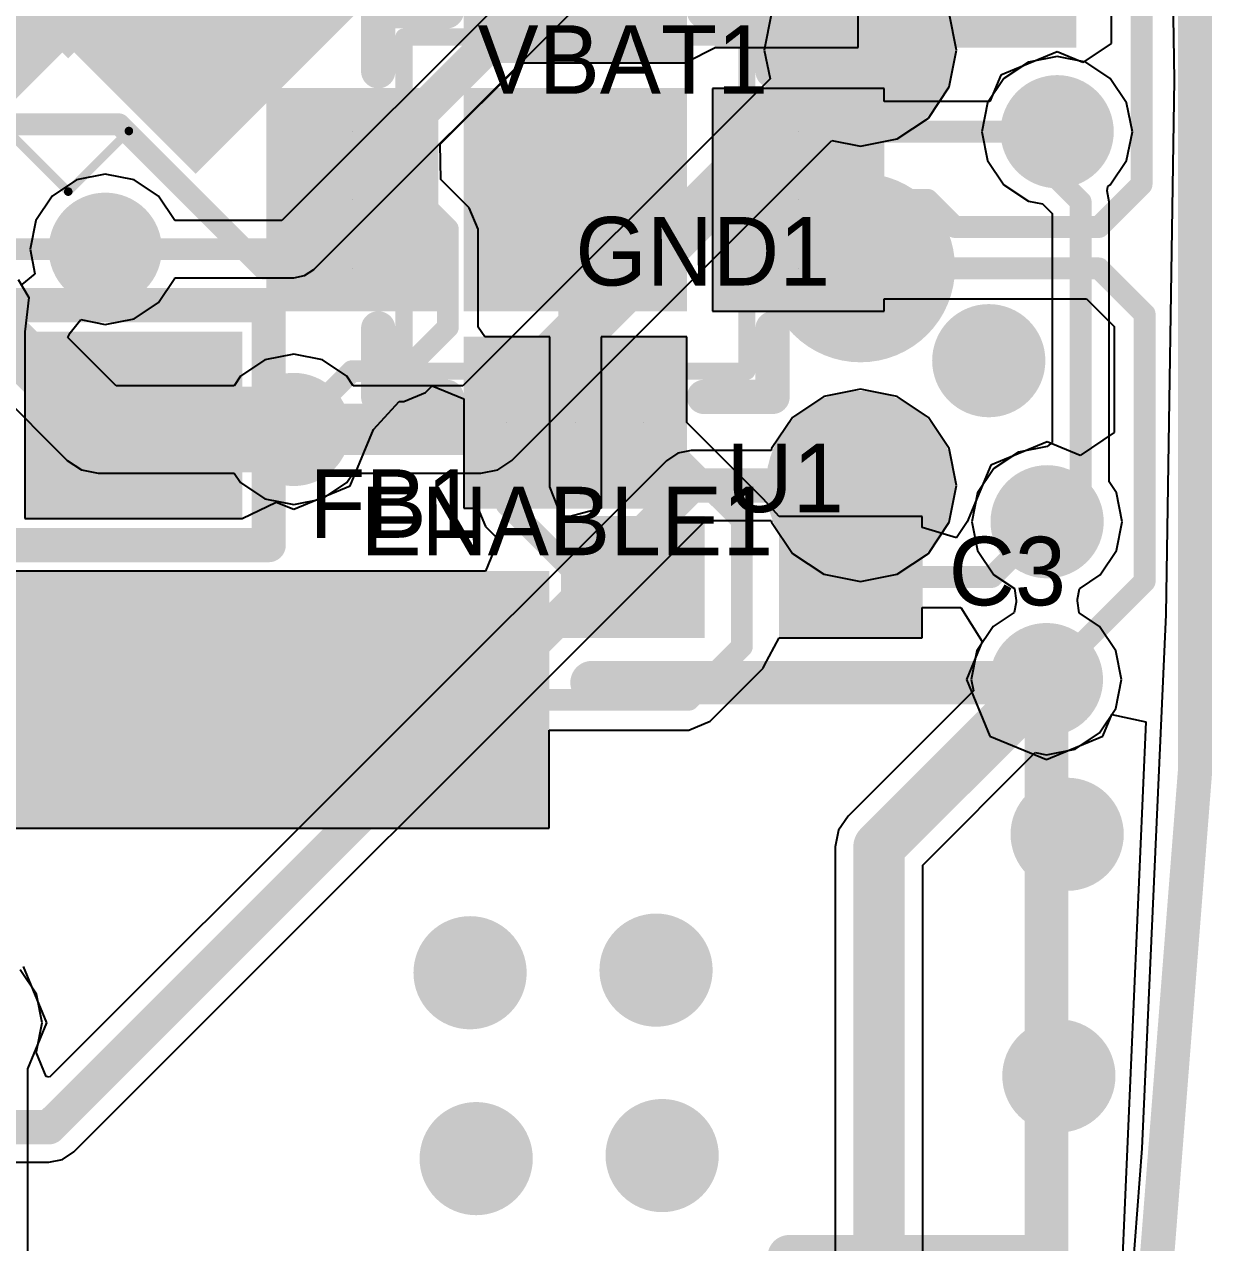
# Model space of a CAD drawing. Header units: millimetres. Extents: x 60.9 to 110.6, y 34.2 to 69.3.
# Drawn here: x 73.96 to 80.97, y 42.15 to 49.26 of the extents above; entities that cross this region are included whole.
import ezdxf

# ---------------------------------------------------------------- set-up
doc = ezdxf.new("R2010")
doc.units = ezdxf.units.MM
for name, color, linetype in [('BottomLayer', 5, 'Continuous'), ('BottomOverlay', 54, 'Continuous'), ('BottomPaste', 16, 'Continuous'), ('BottomSolder', 6, 'Continuous'), ('KeepOutLayer', 6, 'Continuous'), ('Mechanical13', 56, 'Continuous'), ('Mechanical15', 56, 'Continuous'), ('MultiLayer', 9, 'Continuous'), ('PadHoleLayer', 156, 'Continuous'), ('TopLayer', 1, 'Continuous'), ('TopOverlay', 2, 'Continuous'), ('TopPaste', 8, 'Continuous'), ('TopSolder', 216, 'Continuous'), ('ViaHoleLayer', 16, 'Continuous')]:
    doc.layers.add(name, color=color, linetype=linetype)

# ---------------------------------------------------------------- blocks, each defined once
blk = doc.blocks.new('BUZZER_9X9_2')
at = {"layer": 'TopLayer'}
blk.add_solid([(-0.65, -1.75), (0.65, -1.75), (-0.65, 1.75), (0.65, 1.75)], dxfattribs=at)
at = {"layer": 'TopOverlay', "const_width": 0.254}
for points in [[(8.9, 4.75), (-0.1, 4.75)], [(-0.1, 2.1), (-0.1, 4.75)], [(3.25, 3.25), (3.25, 4.75)], [(5.25, 3.25), (3.25, 3.25)]]:
    blk.add_lwpolyline(points, dxfattribs=at)
at = {"layer": 'TopOverlay', "const_width": 0.127}
for points in [[(-0.1635, 4.75, 1), (-0.0365, 4.75, 1)], [(-0.1635, 4.75, 1), (-0.0365, 4.75, 1)], [(3.1865, 4.75, 1), (3.3135, 4.75, 1)], [(3.1865, 3.25, 1), (3.3135, 3.25, 1)], [(3.1865, 3.25, 1), (3.3135, 3.25, 1)], [(-0.1635, 2.1, 1), (-0.0365, 2.1, 1)]]:
    blk.add_lwpolyline(points, format="xyb", close=True, dxfattribs=at)
at = {"layer": 'TopPaste'}
blk.add_solid([(-0.65, -1.75), (0.65, -1.75), (-0.65, 1.75), (0.65, 1.75)], dxfattribs=at)
at = {"layer": 'TopSolder'}
blk.add_solid([(-0.7516, -1.8516), (0.7516, -1.8516), (-0.7516, 1.8516), (0.7516, 1.8516)], dxfattribs=at)
blk = doc.blocks.new('TP_6')
at = {"layer": 'BottomLayer', "const_width": 0.45}
blk.add_lwpolyline([(-0.225, 0, 1), (0.225, 0, 1)], format="xyb", close=True, dxfattribs=at)
at = {"layer": 'BottomPaste', "const_width": 0.45}
blk.add_lwpolyline([(-0.225, 0, 1), (0.225, 0, 1)], format="xyb", close=True, dxfattribs=at)
at = {"layer": 'BottomSolder', "const_width": 0.5516}
blk.add_lwpolyline([(-0.2758, 0, 1), (0.2758, 0, 1)], format="xyb", close=True, dxfattribs=at)
blk = doc.blocks.new('TP_7')
at = {"layer": 'BottomLayer', "const_width": 0.45}
blk.add_lwpolyline([(-0.225, 0, 1), (0.225, 0, 1)], format="xyb", close=True, dxfattribs=at)
at = {"layer": 'BottomPaste', "const_width": 0.45}
blk.add_lwpolyline([(-0.225, 0, 1), (0.225, 0, 1)], format="xyb", close=True, dxfattribs=at)
at = {"layer": 'BottomSolder', "const_width": 0.5516}
blk.add_lwpolyline([(-0.2758, 0, 1), (0.2758, 0, 1)], format="xyb", close=True, dxfattribs=at)
blk = doc.blocks.new('EM9304V01_QFN28_4X4_13')
at = {"layer": 'TopLayer'}
for points in [[(-1.3, 1.55), (-1.1, 1.55), (-1.3, 2.35), (-1.1, 2.35)], [(-0.9, 1.55), (-0.7, 1.55), (-0.9, 2.35), (-0.7, 2.35)], [(-0.515, 1.55), (-0.285, 1.55), (-0.515, 2.35), (-0.285, 2.35)], [(-0.1, 1.55), (0.1, 1.55), (-0.1, 2.35), (0.1, 2.35)], [(0.3, 1.55), (0.5, 1.55), (0.3, 2.35), (0.5, 2.35)], [(0.7, 1.55), (0.9, 1.55), (0.7, 2.35), (0.9, 2.35)], [(1.1, 1.55), (1.3, 1.55), (1.1, 2.35), (1.3, 2.35)], [(-1.55, 1.1), (-1.55, 1.3), (-2.35, 1.1), (-2.35, 1.3)], [(2.35, 1.1), (2.35, 1.3), (1.55, 1.1), (1.55, 1.3)], [(-1.2, -1.2), (1.2, -1.2), (-1.2, 1.2), (1.2, 1.2)], [(-1.55, 0.7), (-1.55, 0.9), (-2.35, 0.7), (-2.35, 0.9)], [(2.35, 0.7), (2.35, 0.9), (1.55, 0.7), (1.55, 0.9)], [(-1.55, 0.3), (-1.55, 0.5), (-2.35, 0.3), (-2.35, 0.5)], [(2.35, 0.3), (2.35, 0.5), (1.55, 0.3), (1.55, 0.5)], [(-1.55, -0.1), (-1.55, 0.1), (-2.35, -0.1), (-2.35, 0.1)], [(2.35, -0.1), (2.35, 0.1), (1.55, -0.1), (1.55, 0.1)], [(-1.55, -0.5), (-1.55, -0.3), (-2.35, -0.5), (-2.35, -0.3)], [(2.35, -0.515), (2.35, -0.285), (1.55, -0.515), (1.55, -0.285)], [(-1.55, -0.9), (-1.55, -0.7), (-2.35, -0.9), (-2.35, -0.7)], [(2.35, -0.9), (2.35, -0.7), (1.55, -0.9), (1.55, -0.7)], [(-1.55, -1.3), (-1.55, -1.1), (-2.35, -1.3), (-2.35, -1.1)], [(2.35, -1.3), (2.35, -1.1), (1.55, -1.3), (1.55, -1.1)], [(-1.3, -2.35), (-1.1, -2.35), (-1.3, -1.55), (-1.1, -1.55)], [(-0.9, -2.35), (-0.7, -2.35), (-0.9, -1.55), (-0.7, -1.55)], [(-0.5, -2.35), (-0.3, -2.35), (-0.5, -1.55), (-0.3, -1.55)], [(-0.1, -2.35), (0.1, -2.35), (-0.1, -1.55), (0.1, -1.55)], [(0.3, -2.35), (0.5, -2.35), (0.3, -1.55), (0.5, -1.55)], [(0.7, -2.35), (0.9, -2.35), (0.7, -1.55), (0.9, -1.55)], [(1.1, -2.35), (1.3, -2.35), (1.1, -1.55), (1.3, -1.55)]]:
    blk.add_solid(points, dxfattribs=at)
at = {"layer": 'TopOverlay'}
for points, const_width in [([(-2.2, 2.25, 1), (-2.3, 2.25, 1)], 0.5), ([(-2.425, 2.25, 1), (-2.175, 2.25, 1)], 0.25), ([(-2.325, 2.25, 1), (-2.075, 2.25, 1)], 0.25), ([(-2.0125, 2, 1), (-1.9875, 2, 1)], 0.025), ([(-2.0125, 2, 1), (-1.9875, 2, 1)], 0.025), ([(-1.5125, 2, 1), (-1.4875, 2, 1)], 0.025), ([(1.4876, 2, 1), (1.5126, 2, 1)], 0.025), ([(1.9875, 2, 1), (2.0125, 2, 1)], 0.025), ([(1.9875, 2, 1), (2.0125, 2, 1)], 0.025), ([(-2.0125, 1.5001, 1), (-1.9875, 1.5001, 1)], 0.025), ([(1.9875, 1.5, 1), (2.0125, 1.5, 1)], 0.025), ([(-2.0124, -1.5, 1), (-1.9874, -1.5, 1)], 0.025), ([(1.9875, -1.5001, 1), (2.0125, -1.5001, 1)], 0.025), ([(-2.0124, -2, 1), (-1.9874, -2, 1)], 0.025), ([(-2.0124, -2, 1), (-1.9874, -2, 1)], 0.025), ([(-1.5125, -2, 1), (-1.4875, -2, 1)], 0.025), ([(1.4875, -2, 1), (1.5125, -2, 1)], 0.025), ([(1.9875, -2, 1), (2.0125, -2, 1)], 0.025), ([(1.9875, -2, 1), (2.0125, -2, 1)], 0.025)]:
    blk.add_lwpolyline(points, format="xyb", close=True, dxfattribs=dict(at, const_width=const_width))
at = {"layer": 'TopOverlay', "const_width": 0.05}
for points in [[(-2, 2), (-1.5, 2)], [(-2, 1.5001), (-2, 2)], [(1.5001, 2), (2, 2)], [(2, 1.5), (2, 2)], [(-1.9999, -2), (-1.9999, -1.5)], [(2, -2), (2, -1.5001)], [(-1.9999, -2), (-1.5, -2)], [(1.5, -2), (2, -2)]]:
    blk.add_lwpolyline(points, dxfattribs=at)
at = {"layer": 'TopPaste'}
for points in [[(-1.3, 1.55), (-1.1, 1.55), (-1.3, 2.35), (-1.1, 2.35)], [(-0.9, 1.55), (-0.7, 1.55), (-0.9, 2.35), (-0.7, 2.35)], [(-0.515, 1.55), (-0.285, 1.55), (-0.515, 2.35), (-0.285, 2.35)], [(-0.1, 1.55), (0.1, 1.55), (-0.1, 2.35), (0.1, 2.35)], [(0.3, 1.55), (0.5, 1.55), (0.3, 2.35), (0.5, 2.35)], [(0.7, 1.55), (0.9, 1.55), (0.7, 2.35), (0.9, 2.35)], [(1.1, 1.55), (1.3, 1.55), (1.1, 2.35), (1.3, 2.35)], [(-1.55, 1.1), (-1.55, 1.3), (-2.35, 1.1), (-2.35, 1.3)], [(2.35, 1.1), (2.35, 1.3), (1.55, 1.1), (1.55, 1.3)], [(-1.2, -1.2), (1.2, -1.2), (-1.2, 1.2), (1.2, 1.2)], [(-1.55, 0.7), (-1.55, 0.9), (-2.35, 0.7), (-2.35, 0.9)], [(2.35, 0.7), (2.35, 0.9), (1.55, 0.7), (1.55, 0.9)], [(-1.55, 0.3), (-1.55, 0.5), (-2.35, 0.3), (-2.35, 0.5)], [(2.35, 0.3), (2.35, 0.5), (1.55, 0.3), (1.55, 0.5)], [(-1.55, -0.1), (-1.55, 0.1), (-2.35, -0.1), (-2.35, 0.1)], [(2.35, -0.1), (2.35, 0.1), (1.55, -0.1), (1.55, 0.1)], [(-1.55, -0.5), (-1.55, -0.3), (-2.35, -0.5), (-2.35, -0.3)], [(2.35, -0.515), (2.35, -0.285), (1.55, -0.515), (1.55, -0.285)], [(-1.55, -0.9), (-1.55, -0.7), (-2.35, -0.9), (-2.35, -0.7)], [(2.35, -0.9), (2.35, -0.7), (1.55, -0.9), (1.55, -0.7)], [(-1.55, -1.3), (-1.55, -1.1), (-2.35, -1.3), (-2.35, -1.1)], [(2.35, -1.3), (2.35, -1.1), (1.55, -1.3), (1.55, -1.1)], [(-1.3, -2.35), (-1.1, -2.35), (-1.3, -1.55), (-1.1, -1.55)], [(-0.9, -2.35), (-0.7, -2.35), (-0.9, -1.55), (-0.7, -1.55)], [(-0.5, -2.35), (-0.3, -2.35), (-0.5, -1.55), (-0.3, -1.55)], [(-0.1, -2.35), (0.1, -2.35), (-0.1, -1.55), (0.1, -1.55)], [(0.3, -2.35), (0.5, -2.35), (0.3, -1.55), (0.5, -1.55)], [(0.7, -2.35), (0.9, -2.35), (0.7, -1.55), (0.9, -1.55)], [(1.1, -2.35), (1.3, -2.35), (1.1, -1.55), (1.3, -1.55)]]:
    blk.add_solid(points, dxfattribs=at)
at = {"layer": 'TopSolder'}
for points in [[(-1.4016, 1.4484), (-0.9984, 1.4484), (-1.4016, 2.4516), (-0.9984, 2.4516)], [(-1.0016, 1.4484), (-0.5984, 1.4484), (-1.0016, 2.4516), (-0.5984, 2.4516)], [(-0.6166, 1.4484), (-0.1834, 1.4484), (-0.6166, 2.4516), (-0.1834, 2.4516)], [(-0.2016, 1.4484), (0.2016, 1.4484), (-0.2016, 2.4516), (0.2016, 2.4516)], [(0.1984, 1.4484), (0.6016, 1.4484), (0.1984, 2.4516), (0.6016, 2.4516)], [(0.5984, 1.4484), (1.0016, 1.4484), (0.5984, 2.4516), (1.0016, 2.4516)], [(0.9984, 1.4484), (1.4016, 1.4484), (0.9984, 2.4516), (1.4016, 2.4516)], [(-1.45, -1.45), (1.45, -1.45), (-1.45, 1.45), (1.45, 1.45)], [(-1.4484, 0.9984), (-1.4484, 1.4016), (-2.4516, 0.9984), (-2.4516, 1.4016)], [(2.4516, 0.9984), (2.4516, 1.4016), (1.4484, 0.9984), (1.4484, 1.4016)], [(-1.3016, -1.3016), (1.3016, -1.3016), (-1.3016, 1.3016), (1.3016, 1.3016)], [(-1.4484, 0.5984), (-1.4484, 1.0016), (-2.4516, 0.5984), (-2.4516, 1.0016)], [(2.4516, 0.5984), (2.4516, 1.0016), (1.4484, 0.5984), (1.4484, 1.0016)], [(-1.4484, 0.1984), (-1.4484, 0.6016), (-2.4516, 0.1984), (-2.4516, 0.6016)], [(2.4516, 0.1984), (2.4516, 0.6016), (1.4484, 0.1984), (1.4484, 0.6016)], [(-1.4484, -0.2016), (-1.4484, 0.2016), (-2.4516, -0.2016), (-2.4516, 0.2016)], [(2.4516, -0.2016), (2.4516, 0.2016), (1.4484, -0.2016), (1.4484, 0.2016)], [(-1.4484, -0.6016), (-1.4484, -0.1984), (-2.4516, -0.6016), (-2.4516, -0.1984)], [(2.4516, -0.6166), (2.4516, -0.1834), (1.4484, -0.6166), (1.4484, -0.1834)], [(-1.4484, -1.0016), (-1.4484, -0.5984), (-2.4516, -1.0016), (-2.4516, -0.5984)], [(2.4516, -1.0016), (2.4516, -0.5984), (1.4484, -1.0016), (1.4484, -0.5984)], [(-1.4484, -1.4016), (-1.4484, -0.9984), (-2.4516, -1.4016), (-2.4516, -0.9984)], [(2.4516, -1.4016), (2.4516, -0.9984), (1.4484, -1.4016), (1.4484, -0.9984)], [(-1.4016, -2.4516), (-0.9984, -2.4516), (-1.4016, -1.4484), (-0.9984, -1.4484)], [(-1.0016, -2.4516), (-0.5984, -2.4516), (-1.0016, -1.4484), (-0.5984, -1.4484)], [(-0.6016, -2.4516), (-0.1984, -2.4516), (-0.6016, -1.4484), (-0.1984, -1.4484)], [(-0.2016, -2.4516), (0.2016, -2.4516), (-0.2016, -1.4484), (0.2016, -1.4484)], [(0.1984, -2.4516), (0.6016, -2.4516), (0.1984, -1.4484), (0.6016, -1.4484)], [(0.5984, -2.4516), (1.0016, -2.4516), (0.5984, -1.4484), (1.0016, -1.4484)], [(0.9984, -2.4516), (1.4016, -2.4516), (0.9984, -1.4484), (1.4016, -1.4484)]]:
    blk.add_solid(points, dxfattribs=at)
blk = doc.blocks.new('TP_14')
at = {"layer": 'BottomLayer', "const_width": 0.45}
blk.add_lwpolyline([(-0.225, 0, 1), (0.225, 0, 1)], format="xyb", close=True, dxfattribs=at)
at = {"layer": 'BottomPaste', "const_width": 0.45}
blk.add_lwpolyline([(-0.225, 0, 1), (0.225, 0, 1)], format="xyb", close=True, dxfattribs=at)
at = {"layer": 'BottomSolder', "const_width": 0.5516}
blk.add_lwpolyline([(-0.2758, 0, 1), (0.2758, 0, 1)], format="xyb", close=True, dxfattribs=at)
blk = doc.blocks.new('0402_15')
at = {"layer": 'TopLayer'}
for points in [[(-0.9525, -0.254), (-0.3175, -0.254), (-0.9525, 0.254), (-0.3175, 0.254)], [(0.3175, -0.254), (0.9525, -0.254), (0.3175, 0.254), (0.9525, 0.254)]]:
    blk.add_solid(points, dxfattribs=at)
at = {"layer": 'TopPaste'}
for points in [[(-0.9525, -0.254), (-0.3175, -0.254), (-0.9525, 0.254), (-0.3175, 0.254)], [(0.3175, -0.254), (0.9525, -0.254), (0.3175, 0.254), (0.9525, 0.254)]]:
    blk.add_solid(points, dxfattribs=at)
at = {"layer": 'TopSolder'}
for points in [[(-1.0541, -0.3556), (-0.2159, -0.3556), (-1.0541, 0.3556), (-0.2159, 0.3556)], [(0.2159, -0.3556), (1.0541, -0.3556), (0.2159, 0.3556), (1.0541, 0.3556)]]:
    blk.add_solid(points, dxfattribs=at)
blk = doc.blocks.new('0603_21')
at = {"layer": 'TopLayer'}
for points in [[(-1.3208, -0.4445), (-0.254, -0.4445), (-1.3208, 0.4445), (-0.254, 0.4445)], [(0.254, -0.4445), (1.3208, -0.4445), (0.254, 0.4445), (1.3208, 0.4445)]]:
    blk.add_solid(points, dxfattribs=at)
at = {"layer": 'TopOverlay', "const_width": 0.2}
for points in [[(1.5762, 0.7), (-1.5762, 0.7)], [(-1.5762, 0.7), (-1.5762, -0.7)], [(1.5762, 0.7), (1.5762, -0.7)], [(1.5762, -0.7), (-1.5762, -0.7)]]:
    blk.add_lwpolyline(points, dxfattribs=at)
at = {"layer": 'TopOverlay', "const_width": 0.1}
for points in [[(-1.6262, 0.7, 1), (-1.5262, 0.7, 1)], [(-1.6262, 0.7, 1), (-1.5262, 0.7, 1)], [(1.5262, 0.7, 1), (1.6262, 0.7, 1)], [(1.5262, 0.7, 1), (1.6262, 0.7, 1)], [(-1.6262, -0.7, 1), (-1.5262, -0.7, 1)], [(-1.6262, -0.7, 1), (-1.5262, -0.7, 1)], [(1.5262, -0.7, 1), (1.6262, -0.7, 1)], [(1.5262, -0.7, 1), (1.6262, -0.7, 1)]]:
    blk.add_lwpolyline(points, format="xyb", close=True, dxfattribs=at)
at = {"layer": 'TopPaste'}
for points in [[(-1.3208, -0.4445), (-0.254, -0.4445), (-1.3208, 0.4445), (-0.254, 0.4445)], [(0.254, -0.4445), (1.3208, -0.4445), (0.254, 0.4445), (1.3208, 0.4445)]]:
    blk.add_solid(points, dxfattribs=at)
at = {"layer": 'TopSolder'}
for points in [[(-1.4224, -0.5461), (-0.1524, -0.5461), (-1.4224, 0.5461), (-0.1524, 0.5461)], [(0.1524, -0.5461), (1.4224, -0.5461), (0.1524, 0.5461), (1.4224, 0.5461)]]:
    blk.add_solid(points, dxfattribs=at)
blk = doc.blocks.new('0402_27')
at = {"layer": 'TopLayer'}
for points in [[(-0.9525, -0.254), (-0.3175, -0.254), (-0.9525, 0.254), (-0.3175, 0.254)], [(0.3175, -0.254), (0.9525, -0.254), (0.3175, 0.254), (0.9525, 0.254)]]:
    blk.add_solid(points, dxfattribs=at)
at = {"layer": 'TopPaste'}
for points in [[(-0.9525, -0.254), (-0.3175, -0.254), (-0.9525, 0.254), (-0.3175, 0.254)], [(0.3175, -0.254), (0.9525, -0.254), (0.3175, 0.254), (0.9525, 0.254)]]:
    blk.add_solid(points, dxfattribs=at)
at = {"layer": 'TopSolder'}
for points in [[(-1.0541, -0.3556), (-0.2159, -0.3556), (-1.0541, 0.3556), (-0.2159, 0.3556)], [(0.2159, -0.3556), (1.0541, -0.3556), (0.2159, 0.3556), (1.0541, 0.3556)]]:
    blk.add_solid(points, dxfattribs=at)
blk = doc.blocks.new('MAS_28')
at = {"layer": 'Mechanical13', "const_width": 0.1}
for points in [[(0.3, -1.4), (0.3, 0.55)], [(0.3, 0.55), (2.3, 0.55)], [(2.3, -1.4), (2.3, 0.55)], [(0.3, -1.4), (2.3, -1.4)]]:
    blk.add_lwpolyline(points, dxfattribs=at)
at = {"layer": 'Mechanical13', "const_width": 0.05}
for points in [[(0.275, 0.55, 1), (0.325, 0.55, 1)], [(0.275, 0.55, 1), (0.325, 0.55, 1)], [(2.275, 0.55, 1), (2.325, 0.55, 1)], [(2.275, 0.55, 1), (2.325, 0.55, 1)], [(0.275, -1.4, 1), (0.325, -1.4, 1)], [(0.275, -1.4, 1), (0.325, -1.4, 1)], [(2.275, -1.4, 1), (2.325, -1.4, 1)], [(2.275, -1.4, 1), (2.325, -1.4, 1)]]:
    blk.add_lwpolyline(points, format="xyb", close=True, dxfattribs=at)
at = {"layer": 'Mechanical15', "const_width": 0.1}
for points in [[(1.3, -0.9), (1.3, 0.1)], [(0.8, -0.4), (1.8, -0.4)]]:
    blk.add_lwpolyline(points, dxfattribs=at)
at = {"layer": 'Mechanical15', "const_width": 0.05}
for points in [[(1.275, 0.1, 1), (1.325, 0.1, 1)], [(0.775, -0.4, 1), (0.825, -0.4, 1)], [(1.775, -0.4, 1), (1.825, -0.4, 1)], [(1.275, -0.9, 1), (1.325, -0.9, 1)]]:
    blk.add_lwpolyline(points, format="xyb", close=True, dxfattribs=at)
at = {"layer": 'PadHoleLayer'}
for points in [[(0.9, 0.9), (0.9, 0.9), (0.9, 0.9), (0.9, 0.9)], [(1.3, 0.9), (1.3, 0.9), (1.3, 0.9), (1.3, 0.9)], [(1.7, 0.9), (1.7, 0.9), (1.7, 0.9), (1.7, 0.9)], [(0, 0), (0, 0), (0, 0), (0, 0)], [(2.6, 0), (2.6, 0), (2.6, 0), (2.6, 0)], [(0, -0.4), (0, -0.4), (0, -0.4), (0, -0.4)], [(2.6, -0.4), (2.6, -0.4), (2.6, -0.4), (2.6, -0.4)], [(0, -0.8), (0, -0.8), (0, -0.8), (0, -0.8)], [(2.6, -0.8), (2.6, -0.8), (2.6, -0.8), (2.6, -0.8)], [(0.9, -1.7), (0.9, -1.7), (0.9, -1.7), (0.9, -1.7)], [(1.3, -1.7), (1.3, -1.7), (1.3, -1.7), (1.3, -1.7)], [(1.7, -1.7), (1.7, -1.7), (1.7, -1.7), (1.7, -1.7)]]:
    blk.add_lwpolyline(points, close=True, dxfattribs=at)
at = {"layer": 'TopLayer'}
for points in [[(0.75, 0.5), (1.05, 0.5), (0.75, 1.3), (1.05, 1.3)], [(1.15, 0.5), (1.45, 0.5), (1.15, 1.3), (1.45, 1.3)], [(1.55, 0.5), (1.85, 0.5), (1.55, 1.3), (1.85, 1.3)], [(0.4, -0.15), (0.4, 0.15), (-0.4, -0.15), (-0.4, 0.15)], [(0.75, -0.95), (1.85, -0.95), (0.75, 0.15), (1.85, 0.15)], [(3, -0.15), (3, 0.15), (2.2, -0.15), (2.2, 0.15)], [(0.4, -0.55), (0.4, -0.25), (-0.4, -0.55), (-0.4, -0.25)], [(3, -0.55), (3, -0.25), (2.2, -0.55), (2.2, -0.25)], [(0.4, -0.95), (0.4, -0.65), (-0.4, -0.95), (-0.4, -0.65)], [(3, -0.95), (3, -0.65), (2.2, -0.95), (2.2, -0.65)], [(0.75, -2.1), (1.05, -2.1), (0.75, -1.3), (1.05, -1.3)], [(1.15, -2.1), (1.45, -2.1), (1.15, -1.3), (1.45, -1.3)], [(1.55, -2.1), (1.85, -2.1), (1.55, -1.3), (1.85, -1.3)]]:
    blk.add_solid(points, dxfattribs=at)
at = {"layer": 'TopOverlay', "const_width": 0.2}
for points in [[(0.15, 0.35), (0.15, 0.7)], [(0.15, 0.7), (0.55, 0.7)], [(2.05, 0.7), (2.45, 0.7)], [(2.45, 0.35), (2.45, 0.7)], [(0.15, -1.55), (0.15, -1.15)], [(2.45, -1.55), (2.45, -1.15)], [(0.15, -1.55), (0.55, -1.55)], [(2.05, -1.55), (2.45, -1.55)]]:
    blk.add_lwpolyline(points, dxfattribs=at)
at = {"layer": 'TopOverlay', "const_width": 0.1}
for points in [[(0.1, 0.7, 1), (0.2, 0.7, 1)], [(0.1, 0.7, 1), (0.2, 0.7, 1)], [(0.5, 0.7, 1), (0.6, 0.7, 1)], [(2, 0.7, 1), (2.1, 0.7, 1)], [(2.4, 0.7, 1), (2.5, 0.7, 1)], [(2.4, 0.7, 1), (2.5, 0.7, 1)], [(0.1, 0.35, 1), (0.2, 0.35, 1)], [(2.4, 0.35, 1), (2.5, 0.35, 1)], [(0.1, -1.15, 1), (0.2, -1.15, 1)], [(2.4, -1.15, 1), (2.5, -1.15, 1)], [(0.1, -1.55, 1), (0.2, -1.55, 1)], [(0.1, -1.55, 1), (0.2, -1.55, 1)], [(0.5, -1.55, 1), (0.6, -1.55, 1)], [(2, -1.55, 1), (2.1, -1.55, 1)], [(2.4, -1.55, 1), (2.5, -1.55, 1)], [(2.4, -1.55, 1), (2.5, -1.55, 1)]]:
    blk.add_lwpolyline(points, format="xyb", close=True, dxfattribs=at)
at = {"layer": 'TopPaste'}
for points in [[(0.75, 0.5), (1.05, 0.5), (0.75, 1.3), (1.05, 1.3)], [(1.15, 0.5), (1.45, 0.5), (1.15, 1.3), (1.45, 1.3)], [(1.55, 0.5), (1.85, 0.5), (1.55, 1.3), (1.85, 1.3)], [(0.4, -0.15), (0.4, 0.15), (-0.4, -0.15), (-0.4, 0.15)], [(0.75, -0.95), (1.85, -0.95), (0.75, 0.15), (1.85, 0.15)], [(3, -0.15), (3, 0.15), (2.2, -0.15), (2.2, 0.15)], [(0.4, -0.55), (0.4, -0.25), (-0.4, -0.55), (-0.4, -0.25)], [(3, -0.55), (3, -0.25), (2.2, -0.55), (2.2, -0.25)], [(0.4, -0.95), (0.4, -0.65), (-0.4, -0.95), (-0.4, -0.65)], [(3, -0.95), (3, -0.65), (2.2, -0.95), (2.2, -0.65)], [(0.75, -2.1), (1.05, -2.1), (0.75, -1.3), (1.05, -1.3)], [(1.15, -2.1), (1.45, -2.1), (1.15, -1.3), (1.45, -1.3)], [(1.55, -2.1), (1.85, -2.1), (1.55, -1.3), (1.85, -1.3)]]:
    blk.add_solid(points, dxfattribs=at)
at = {"layer": 'TopSolder'}
for points in [[(0.6484, 0.3984), (1.1516, 0.3984), (0.6484, 1.4016), (1.1516, 1.4016)], [(1.0484, 0.3984), (1.5516, 0.3984), (1.0484, 1.4016), (1.5516, 1.4016)], [(1.4484, 0.3984), (1.9516, 0.3984), (1.4484, 1.4016), (1.9516, 1.4016)], [(0.5016, -0.2516), (0.5016, 0.2516), (-0.5016, -0.2516), (-0.5016, 0.2516)], [(0.6484, -1.0516), (1.9516, -1.0516), (0.6484, 0.2516), (1.9516, 0.2516)], [(3.1016, -0.2516), (3.1016, 0.2516), (2.0984, -0.2516), (2.0984, 0.2516)], [(0.5016, -0.6516), (0.5016, -0.1484), (-0.5016, -0.6516), (-0.5016, -0.1484)], [(3.1016, -0.6516), (3.1016, -0.1484), (2.0984, -0.6516), (2.0984, -0.1484)], [(0.5016, -1.0516), (0.5016, -0.5484), (-0.5016, -1.0516), (-0.5016, -0.5484)], [(3.1016, -1.0516), (3.1016, -0.5484), (2.0984, -1.0516), (2.0984, -0.5484)], [(0.6484, -2.2016), (1.1516, -2.2016), (0.6484, -1.1984), (1.1516, -1.1984)], [(1.0484, -2.2016), (1.5516, -2.2016), (1.0484, -1.1984), (1.5516, -1.1984)], [(1.4484, -2.2016), (1.9516, -2.2016), (1.4484, -1.1984), (1.9516, -1.1984)]]:
    blk.add_solid(points, dxfattribs=at)

msp = doc.modelspace()

# ---------------------------------------------------------------- linework, layer by layer
at = {"layer": 'BottomLayer'}
for p, q in [((80.6191, 52.0574), (80.6662, 48.9382)), ((77.1945, 49.8482), (75.4628, 48.1165)), ((75.6497, 47.8319), (77.3814, 49.5636)), ((78.3193, 49.3262), (78.2766, 49.1116)), ((79.3982, 49.1116), (79.3555, 49.3262)), ((78.2766, 49.1116), (78.3099, 48.9445)), ((79.3555, 48.897), (79.3982, 49.1116)), ((79.9845, 49.0742), (79.8166, 49.0408)), ((80.1523, 49.0408), (79.9845, 49.0742)), ((79.8166, 49.0408), (79.6743, 48.9457)), ((80.2946, 48.9457), (80.1523, 49.0408)), ((78.3099, 48.9445), (76.5184, 47.1531)), ((79.6743, 48.9457), (79.5792, 48.8034)), ((80.3897, 48.8034), (80.2946, 48.9457)), ((80.6662, 48.9382), (80.6191, 45.819)), ((79.2339, 48.7151), (79.3555, 48.897)), ((79.5792, 48.8034), (79.5458, 48.6356)), ((80.4231, 48.6356), (80.3897, 48.8034)), ((79.052, 48.5935), (79.2339, 48.7151)), ((79.5458, 48.6356), (79.5792, 48.4677)), ((80.3897, 48.4677), (80.4231, 48.6356)), ((76.8043, 46.718), (78.6703, 48.5841)), ((78.6703, 48.5841), (78.8374, 48.5508)), ((78.8374, 48.5508), (79.052, 48.5935)), ((79.5792, 48.4677), (79.6743, 48.3254)), ((80.2946, 48.3254), (80.3897, 48.4677)), ((74.265, 48.355), (74.1227, 48.2599)), ((74.4328, 48.3884), (74.265, 48.355)), ((74.6007, 48.355), (74.4328, 48.3884)), ((74.743, 48.2599), (74.6007, 48.355)), ((79.6743, 48.3254), (79.8166, 48.2303)), ((80.2756, 48.2904), (80.2808, 48.3162)), ((80.2883, 48.2266), (80.2756, 48.2904)), ((80.2808, 48.3162), (80.2946, 48.3254)), ((74.1227, 48.2599), (74.0276, 48.1176)), ((74.8381, 48.1176), (74.743, 48.2599)), ((79.8166, 48.2303), (79.8985, 48.2141)), ((79.8985, 48.2141), (79.9549, 48.1576)), ((80.2883, 46.5919), (80.2883, 48.2266)), ((79.9549, 48.1576), (79.9549, 46.8221)), ((72.826, 48.1031), (74.2111, 46.718)), ((74.0276, 48.1176), (73.9942, 47.9498)), ((74.8383, 48.1165), (74.8381, 48.1176)), ((75.4628, 48.1165), (74.8383, 48.1165)), ((73.9942, 47.9498), (74.0226, 47.8071)), ((74.0226, 47.8071), (73.9457, 47.7449)), ((74.743, 47.6396), (74.8381, 47.7819)), ((74.8381, 47.7819), (74.8383, 47.7831)), ((74.8383, 47.7831), (75.5318, 47.7831)), ((75.5318, 47.7831), (75.5956, 47.7958)), ((75.5956, 47.7958), (75.6497, 47.8319)), ((74.6007, 47.5445), (74.743, 47.6396)), ((74.2279, 47.4627), (74.2902, 47.5395)), ((74.2902, 47.5395), (74.4328, 47.5112)), ((74.4328, 47.5112), (74.6007, 47.5445)), ((74.2153, 47.4348), (74.2279, 47.4627)), ((74.497, 47.1531), (74.2153, 47.4348)), ((75.364, 47.3035), (75.2217, 47.2084)), ((75.5318, 47.3369), (75.364, 47.3035)), ((75.6997, 47.3035), (75.5318, 47.3369)), ((75.842, 47.2084), (75.6997, 47.3035)), ((75.2217, 47.2084), (75.1848, 47.1531)), ((75.8789, 47.1531), (75.842, 47.2084)), ((75.1848, 47.1531), (74.497, 47.1531)), ((76.5184, 47.1531), (75.8789, 47.1531)), ((78.8374, 47.1324), (78.6228, 47.0897)), ((79.052, 47.0897), (78.8374, 47.1324)), ((78.6228, 47.0897), (78.4409, 46.9681)), ((79.2339, 46.9681), (79.052, 47.0897)), ((78.4409, 46.9681), (78.3193, 46.7862)), ((79.3555, 46.7862), (79.2339, 46.9681)), ((77.8494, 46.7755), (77.7713, 46.76)), ((78.3172, 46.7755), (77.8494, 46.7755)), ((78.3193, 46.7862), (78.3172, 46.7755)), ((79.3982, 46.5716), (79.3555, 46.7862)), ((79.926, 46.7984), (79.7582, 46.765)), ((79.9549, 46.8221), (79.926, 46.7984)), ((77.7052, 46.7158), (74.1084, 43.119)), ((74.2111, 46.718), (74.2938, 46.6627)), ((76.7216, 46.6627), (76.8043, 46.718)), ((77.7713, 46.76), (77.7052, 46.7158)), ((79.7582, 46.765), (79.6159, 46.6699)), ((74.2938, 46.6627), (74.3914, 46.6433)), ((74.3914, 46.6433), (75.1848, 46.6433)), ((75.1848, 46.6433), (75.2217, 46.5881)), ((75.842, 46.5881), (75.8789, 46.6433)), ((75.8789, 46.6433), (76.624, 46.6433)), ((76.624, 46.6433), (76.7216, 46.6627)), ((79.6159, 46.6699), (79.5208, 46.5276)), ((75.2217, 46.5881), (75.364, 46.493)), ((75.6997, 46.493), (75.842, 46.5881)), ((79.3555, 46.357), (79.3982, 46.5716)), ((80.3313, 46.5276), (80.2883, 46.5919)), ((75.364, 46.493), (75.5318, 46.4596)), ((75.5318, 46.4596), (75.6997, 46.493)), ((79.5208, 46.5276), (79.4874, 46.3597)), ((80.3647, 46.3597), (80.3313, 46.5276)), ((74.2486, 42.6824), (77.9338, 46.3677)), ((77.9338, 46.3677), (78.3172, 46.3677)), ((78.3172, 46.3677), (78.3193, 46.357)), ((78.3193, 46.357), (78.4409, 46.1751)), ((79.2339, 46.1751), (79.3555, 46.357)), ((79.4874, 46.3597), (79.5208, 46.1919)), ((80.3313, 46.1919), (80.3647, 46.3597)), ((78.4409, 46.1751), (78.6228, 46.0535)), ((79.052, 46.0535), (79.2339, 46.1751)), ((79.5208, 46.1919), (79.6159, 46.0496)), ((80.2362, 46.0496), (80.3313, 46.1919)), ((78.6228, 46.0535), (78.8374, 46.0108)), ((78.8374, 46.0108), (79.052, 46.0535)), ((79.6159, 46.0496), (79.7354, 45.9698)), ((80.1148, 45.9685), (80.2362, 46.0496)), ((79.7354, 45.9698), (79.7457, 45.9009)), ((80.1026, 45.9074), (80.1148, 45.9685)), ((79.7455, 45.8911), (79.7333, 45.8301)), ((79.7457, 45.9009), (79.7455, 45.8911)), ((80.1024, 45.8976), (80.1026, 45.9074)), ((80.1127, 45.8288), (80.1024, 45.8976)), ((79.7333, 45.8301), (79.6119, 45.7489)), ((80.2322, 45.7489), (80.1127, 45.8288)), ((80.6191, 45.819), (80.4778, 42.7026)), ((79.6119, 45.7489), (79.5168, 45.6066)), ((80.3272, 45.6066), (80.2322, 45.7489)), ((79.5168, 45.6066), (79.4834, 45.4388)), ((80.3606, 45.4388), (80.3272, 45.6066)), ((79.4834, 45.4388), (79.4963, 45.3736)), ((80.3272, 45.2709), (80.3606, 45.4388)), ((79.4963, 45.3736), (78.7654, 44.6426)), ((80.2322, 45.1286), (80.3272, 45.2709)), ((80.0899, 45.0335), (80.2322, 45.1286)), ((79.2005, 44.3568), (79.8568, 45.0131)), ((79.8568, 45.0131), (79.922, 45.0001)), ((79.922, 45.0001), (80.0899, 45.0335)), ((78.7654, 44.6426), (78.7101, 44.5599)), ((78.7101, 44.5599), (78.6907, 44.4624)), ((78.6907, 44.4624), (78.6907, 39.3152)), ((79.2005, 39.2096), (79.2005, 44.3568)), ((74.032, 43.6036), (73.937, 43.7459)), ((74.0654, 43.4357), (74.032, 43.6036)), ((74.032, 43.2679), (74.0654, 43.4357)), ((74.0307, 43.2658), (74.032, 43.2679)), ((74.0882, 43.1234), (74.0307, 43.2658)), ((74.1084, 43.119), (74.0882, 43.1234)), ((74.1824, 42.6382), (74.2486, 42.6824)), ((80.4778, 42.7026), (80.2424, 39.5919)), ((72.8674, 42.6227), (74.1044, 42.6227)), ((74.1044, 42.6227), (74.1824, 42.6382))]:
    msp.add_line(p, q, dxfattribs=at)
for points, const_width in [([(75.5318, 47.9498), (77.3124, 49.7303)], 0.127), ([(72.118, 49.1716), (74.3914, 46.8982)], 0.3), ([(76.624, 46.8982), (78.8374, 49.1116)], 0.3), ([(79.7686, 48.5797), (79.8244, 48.6356)], 0.127), ([(79.8244, 48.6356), (79.9845, 48.6356)], 0.127), ([(79.7686, 48.5797), (80.1216, 48.2266)], 0.127), ([(80.1216, 46.5553), (80.1216, 48.2266)], 0.127), ([(74.4328, 47.9498), (75.5318, 47.9498)], 0.127), ([(74.3914, 46.8982), (75.5318, 46.8982)], 0.3), ([(75.5318, 46.8982), (76.624, 46.8982)], 0.3), ([(74.1044, 42.8266), (77.8494, 46.5716)], 0.2), ([(77.8494, 46.5716), (78.8374, 46.5716)], 0.2), ([(79.926, 46.3597), (80.1216, 46.5553)], 0.127), ([(78.9456, 44.4624), (79.922, 45.4388)], 0.3), ([(78.9456, 39.2096), (78.9456, 44.4624)], 0.3), ([(72.8674, 42.8266), (74.1044, 42.8266)], 0.2)]:
    msp.add_lwpolyline(points, dxfattribs=dict(at, const_width=const_width))
for points, const_width in [([(78.7624, 49.1116, 1), (78.9124, 49.1116, 1)], 0.15), ([(79.8194, 48.6356, 1), (80.1496, 48.6356, 1)], 0.3302), ([(79.7927, 48.6356, 1), (79.8562, 48.6356, 1)], 0.0635), ([(79.7927, 48.6356, 1), (79.8562, 48.6356, 1)], 0.0635), ([(79.9527, 48.6356, 1), (80.0162, 48.6356, 1)], 0.0635), ([(79.7368, 48.5797, 1), (79.8003, 48.5797, 1)], 0.0635), ([(79.7368, 48.5797, 1), (79.8003, 48.5797, 1)], 0.0635), ([(74.2677, 47.9498, 1), (74.5979, 47.9498, 1)], 0.3302), ([(80.0899, 48.2266, 1), (80.1534, 48.2266, 1)], 0.0635), ([(80.0899, 48.2266, 1), (80.1534, 48.2266, 1)], 0.0635), ([(74.4011, 47.9498, 1), (74.4646, 47.9498, 1)], 0.0635), ([(75.5001, 47.9498, 1), (75.5636, 47.9498, 1)], 0.0635), ([(75.5001, 47.9498, 1), (75.5636, 47.9498, 1)], 0.0635), ([(79.4206, 47.2995, 1), (79.7508, 47.2995, 1)], 0.3302), ([(75.3667, 46.8982, 1), (75.6969, 46.8982, 1)], 0.3302), ([(74.3164, 46.8982, 1), (74.4664, 46.8982, 1)], 0.15), ([(74.3164, 46.8982, 1), (74.4664, 46.8982, 1)], 0.15), ([(75.4568, 46.8982, 1), (75.6068, 46.8982, 1)], 0.15), ([(75.4568, 46.8982, 1), (75.6068, 46.8982, 1)], 0.15), ([(76.549, 46.8982, 1), (76.699, 46.8982, 1)], 0.15), ([(76.549, 46.8982, 1), (76.699, 46.8982, 1)], 0.15), ([(77.7994, 46.5716, 1), (77.8994, 46.5716, 1)], 0.1), ([(77.7994, 46.5716, 1), (77.8994, 46.5716, 1)], 0.1), ([(78.7874, 46.5716, 1), (78.8874, 46.5716, 1)], 0.1), ([(79.7609, 46.3597, 1), (80.0911, 46.3597, 1)], 0.3302), ([(80.0899, 46.5553, 1), (80.1534, 46.5553, 1)], 0.0635), ([(80.0899, 46.5553, 1), (80.1534, 46.5553, 1)], 0.0635), ([(79.8943, 46.3597, 1), (79.9578, 46.3597, 1)], 0.0635), ([(79.7569, 45.4388, 1), (80.0871, 45.4388, 1)], 0.3302), ([(79.847, 45.4388, 1), (79.997, 45.4388, 1)], 0.15), ([(79.8778, 44.536, 1), (80.208, 44.536, 1)], 0.3302), ([(78.8706, 44.4624, 1), (79.0206, 44.4624, 1)], 0.15), ([(78.8706, 44.4624, 1), (79.0206, 44.4624, 1)], 0.15), ([(77.48, 43.7435, 1), (77.8102, 43.7435, 1)], 0.3302), ([(76.3954, 43.7283, 1), (76.7256, 43.7283, 1)], 0.3302), ([(79.8295, 43.1263, 1), (80.1597, 43.1263, 1)], 0.3302), ([(76.431, 42.6437, 1), (76.7612, 42.6437, 1)], 0.3302), ([(77.5156, 42.6615, 1), (77.8458, 42.6615, 1)], 0.3302), ([(74.0544, 42.8266, 1), (74.1544, 42.8266, 1)], 0.1), ([(74.0544, 42.8266, 1), (74.1544, 42.8266, 1)], 0.1)]:
    msp.add_lwpolyline(points, format="xyb", close=True, dxfattribs=dict(at, const_width=const_width))
msp.add_solid([(75.7513, 40.0927), (70.8789, 42.9058), (74.2513, 37.4946), (69.3789, 40.3077)], dxfattribs=at)
at = {"layer": 'BottomSolder'}
msp.add_solid([(75.7513, 40.0927), (70.8826, 42.9037), (74.2513, 37.4946), (69.3826, 40.3056)], dxfattribs=at)
at = {"layer": 'KeepOutLayer', "const_width": 0.2}
msp.add_lwpolyline([(80.1588, 61.0252, -0.058605), (80.1588, 36.8512)], format="xyb", dxfattribs=at)
at = {"layer": 'MultiLayer', "const_width": 0.3302}
for points in [[(79.8194, 48.6356, 1), (80.1496, 48.6356, 1)], [(74.2677, 47.9498, 1), (74.5979, 47.9498, 1)], [(79.4206, 47.2995, 1), (79.7508, 47.2995, 1)], [(75.3667, 46.8982, 1), (75.6969, 46.8982, 1)], [(79.7609, 46.3597, 1), (80.0911, 46.3597, 1)], [(79.7569, 45.4388, 1), (80.0871, 45.4388, 1)], [(79.8778, 44.536, 1), (80.208, 44.536, 1)], [(77.48, 43.7435, 1), (77.8102, 43.7435, 1)], [(76.3954, 43.7283, 1), (76.7256, 43.7283, 1)], [(79.8295, 43.1263, 1), (80.1597, 43.1263, 1)], [(76.431, 42.6437, 1), (76.7612, 42.6437, 1)], [(77.5156, 42.6615, 1), (77.8458, 42.6615, 1)]]:
    msp.add_lwpolyline(points, format="xyb", close=True, dxfattribs=at)
at = {"layer": 'TopLayer'}
for p, q in [((78.8246, 49.1274), (78.8246, 49.7297)), ((80.3003, 49.6166), (80.3003, 49.1504)), ((77.8247, 49.0426), (77.9896, 49.1274)), ((77.9896, 49.1274), (78.8246, 49.1274)), ((80.3003, 49.1504), (80.134, 49.0393)), ((79.9845, 49.1012), (79.6552, 48.9648)), ((80.134, 49.0393), (79.9845, 49.1012)), ((76.3862, 48.5626), (76.8618, 49.0381)), ((76.8618, 49.0381), (77.8247, 49.0381)), ((77.8247, 49.0381), (77.8247, 49.0426)), ((79.6552, 48.9648), (79.5921, 48.8126)), ((78.9747, 48.8881), (77.9747, 48.8881)), ((77.9747, 48.8881), (77.9747, 47.5881)), ((78.9747, 48.8126), (78.9747, 48.8881)), ((79.5921, 48.8126), (78.9747, 48.8126)), ((76.3903, 48.3576), (76.3862, 48.5626)), ((76.5561, 48.1918), (76.3903, 48.3576)), ((76.608, 48.0666), (76.5561, 48.1918)), ((76.608, 47.5034), (76.608, 48.0666)), ((73.9257, 47.7728), (73.9865, 47.6681)), ((73.9865, 47.6681), (73.9637, 47.4681)), ((78.9747, 47.5881), (78.9747, 47.6612)), ((78.9747, 47.6612), (80.1549, 47.6612)), ((80.1549, 47.6612), (80.318, 47.498)), ((77.9747, 47.5881), (78.9747, 47.5881)), ((76.608, 47.4944), (76.608, 47.5034)), ((76.6456, 47.4381), (76.608, 47.4944)), ((80.318, 47.498), (80.318, 46.8795)), ((73.9637, 47.4681), (73.9637, 47.4681)), ((73.9637, 47.4681), (73.9637, 46.3791)), ((77.0247, 47.4381), (76.6456, 47.4381)), ((77.0247, 46.5629), (77.0247, 47.4381)), ((77.8247, 47.4381), (77.3247, 47.4381)), ((77.3247, 47.4381), (77.3247, 46.4381)), ((77.8247, 46.9384), (77.8247, 47.4381)), ((76.2999, 47.113), (76.34, 47.1531)), ((76.34, 47.1531), (76.5247, 47.0765)), ((75.9975, 46.8982), (76.1465, 47.0612)), ((76.1465, 47.0612), (76.1747, 47.0612)), ((76.1747, 47.0612), (76.2999, 47.113)), ((76.5247, 47.0765), (76.5247, 46.4381)), ((78.2706, 46.4925), (77.8247, 46.9384)), ((75.8611, 46.569), (75.9975, 46.8982)), ((80.318, 46.8795), (80.118, 46.7459)), ((79.926, 46.8254), (79.5968, 46.689)), ((80.118, 46.7459), (79.926, 46.8254)), ((79.5968, 46.689), (79.4604, 46.3597)), ((75.5318, 46.4326), (75.8611, 46.569)), ((77.093, 46.3912), (77.0247, 46.5629)), ((78.363, 46.3912), (78.2706, 46.4925)), ((75.2305, 46.3791), (75.4305, 46.4746)), ((75.4305, 46.4746), (75.5318, 46.4326)), ((76.5247, 46.4381), (76.606, 46.4381)), ((76.606, 46.4381), (76.6496, 46.3328)), ((77.3247, 46.4381), (77.1442, 46.3912)), ((73.9637, 46.3791), (75.2305, 46.3791)), ((75.2305, 46.3791), (75.2305, 46.3791)), ((77.1442, 46.3912), (77.093, 46.3912)), ((79.198, 46.3912), (78.363, 46.3912)), ((79.198, 46.327), (79.198, 46.3912)), ((79.4604, 46.3597), (79.398, 46.2664)), ((76.6496, 46.3328), (76.7266, 46.2558)), ((79.398, 46.2664), (79.198, 46.327)), ((76.7266, 46.2558), (76.6501, 46.071)), ((76.6501, 46.071), (73.322, 46.071)), ((79.198, 45.6832), (79.198, 45.8602)), ((79.198, 45.8602), (79.4236, 45.8602)), ((79.4236, 45.8602), (79.5481, 45.6602)), ((78.2762, 45.5191), (78.363, 45.6832)), ((78.363, 45.6832), (79.198, 45.6832)), ((79.5481, 45.6602), (79.4564, 45.4388)), ((77.9609, 45.1959), (78.2706, 45.5056)), ((78.2706, 45.5056), (78.2762, 45.5191)), ((79.4564, 45.4388), (79.5927, 45.1095)), ((80.2513, 45.1095), (80.3036, 45.2358)), ((80.3036, 45.2358), (80.5019, 45.1919)), ((77.022, 44.571), (77.022, 45.1441)), ((77.022, 45.1441), (77.8358, 45.1441)), ((77.8358, 45.1441), (77.9609, 45.1959)), ((80.5019, 45.1919), (80.2724, 39.9372)), ((79.5927, 45.1095), (79.922, 44.9731)), ((79.922, 44.9731), (80.2513, 45.1095)), ((73.322, 44.571), (77.022, 44.571)), ((74.0924, 43.4357), (73.9561, 43.765)), ((73.9813, 43.1673), (74.0924, 43.4357)), ((73.9813, 38.473), (73.9813, 43.1673))]:
    msp.add_line(p, q, dxfattribs=at)
for points, const_width in [([(80.4772, 48.3282), (80.4772, 49.7341)], 0.127), ([(76.1745, 48.657), (76.8245, 49.307)], 0.2), ([(79.8143, 48.7423), (79.921, 48.6356)], 0.127), ([(73.8948, 48.6788), (74.5133, 48.6788)], 0.127), ([(74.5133, 48.6788), (75.3539, 47.8381)], 0.127), ([(75.8747, 48.2381), (75.8747, 48.6381)], 0.2), ([(78.4747, 48.6381), (78.4773, 48.6356)], 0.127), ([(78.4773, 48.6356), (79.9845, 48.6356)], 0.127), ([(79.921, 48.6356), (79.9845, 48.6356)], 0.127), ([(77.1747, 46.9381), (77.1747, 48.2381)], 0.2), ([(80.2283, 48.0793), (80.4772, 48.3282)], 0.127), ([(75.8747, 48.2381), (76.2595, 48.2381)], 0.127), ([(76.2595, 48.2381), (76.431, 48.0666)], 0.127), ([(78.4747, 48.2381), (79.2288, 48.2381)], 0.127), ([(79.2288, 48.2381), (79.3876, 48.0793)], 0.127), ([(76.431, 47.4944), (76.431, 48.0666)], 0.127), ([(79.3876, 48.0793), (80.2283, 48.0793)], 0.127), ([(73.4414, 47.9498), (74.4328, 47.9498)], 0.127), ([(75.3539, 47.8381), (75.8747, 47.8381)], 0.127), ([(78.4747, 47.8381), (80.2282, 47.8381)], 0.127), ([(80.2282, 47.8381), (80.495, 47.5713)], 0.127), ([(80.495, 46.0118), (80.495, 47.5713)], 0.127), ([(76.1747, 47.2381), (76.431, 47.4944)], 0.127), ([(75.5318, 46.8982), (75.8717, 47.2381)], 0.127), ([(75.8717, 47.2381), (76.1747, 47.2381)], 0.127), ([(75.0746, 46.9033), (75.0797, 46.8982)], 0.5), ([(75.0797, 46.8982), (75.5318, 46.8982)], 0.5), ([(75.034, 46.9439), (75.0746, 46.9033)], 0.2), ([(76.7747, 46.458), (76.7747, 46.9381)], 0.127), ([(77.5747, 46.9381), (78.1455, 46.3674)], 0.127), ([(76.7747, 46.458), (77.2133, 46.0194)], 0.127), ([(78.1455, 45.6308), (78.1455, 46.3674)], 0.127), ([(79.6035, 46.0372), (79.926, 46.3597)], 0.127), ([(78.7805, 46.0372), (79.6035, 46.0372)], 0.127), ([(79.922, 45.4388), (80.495, 46.0118)], 0.127), ([(77.8358, 45.321), (78.1455, 45.6308)], 0.127), ([(79.922, 45.421), (79.922, 45.4388)], 0.127), ([(75.172, 45.321), (77.8358, 45.321)], 0.127)]:
    msp.add_lwpolyline(points, dxfattribs=dict(at, const_width=const_width))
for points, const_width in [([(76.7745, 49.307, 1), (76.8745, 49.307, 1)], 0.1), ([(79.8194, 48.6356, 1), (80.1496, 48.6356, 1)], 0.3302), ([(79.7825, 48.7423, 1), (79.846, 48.7423, 1)], 0.0635), ([(74.4816, 48.6788, 1), (74.5451, 48.6788, 1)], 0.0635), ([(74.4816, 48.6788, 1), (74.5451, 48.6788, 1)], 0.0635), ([(75.8247, 48.6381, 1), (75.9247, 48.6381, 1)], 0.1), ([(76.1245, 48.657, 1), (76.2245, 48.657, 1)], 0.1), ([(78.443, 48.6381, 1), (78.5065, 48.6381, 1)], 0.0635), ([(78.4455, 48.6356, 1), (78.509, 48.6356, 1)], 0.0635), ([(78.4455, 48.6356, 1), (78.509, 48.6356, 1)], 0.0635), ([(79.8892, 48.6356, 1), (79.9527, 48.6356, 1)], 0.0635), ([(79.8892, 48.6356, 1), (79.9527, 48.6356, 1)], 0.0635), ([(79.9527, 48.6356, 1), (80.0162, 48.6356, 1)], 0.0635), ([(79.9527, 48.6356, 1), (80.0162, 48.6356, 1)], 0.0635), ([(75.8247, 48.2381, 1), (75.9247, 48.2381, 1)], 0.1), ([(77.1247, 48.2381, 1), (77.2247, 48.2381, 1)], 0.1), ([(80.4455, 48.3282, 1), (80.509, 48.3282, 1)], 0.0635), ([(80.4455, 48.3282, 1), (80.509, 48.3282, 1)], 0.0635), ([(74.2677, 47.9498, 1), (74.5979, 47.9498, 1)], 0.3302), ([(75.843, 48.2381, 1), (75.9065, 48.2381, 1)], 0.0635), ([(76.2278, 48.2381, 1), (76.2913, 48.2381, 1)], 0.0635), ([(76.2278, 48.2381, 1), (76.2913, 48.2381, 1)], 0.0635), ([(78.443, 48.2381, 1), (78.5065, 48.2381, 1)], 0.0635), ([(79.197, 48.2381, 1), (79.2605, 48.2381, 1)], 0.0635), ([(79.197, 48.2381, 1), (79.2605, 48.2381, 1)], 0.0635), ([(76.3993, 48.0666, 1), (76.4628, 48.0666, 1)], 0.0635), ([(76.3993, 48.0666, 1), (76.4628, 48.0666, 1)], 0.0635), ([(79.3558, 48.0793, 1), (79.4193, 48.0793, 1)], 0.0635), ([(79.3558, 48.0793, 1), (79.4193, 48.0793, 1)], 0.0635), ([(80.1966, 48.0793, 1), (80.2601, 48.0793, 1)], 0.0635), ([(80.1966, 48.0793, 1), (80.2601, 48.0793, 1)], 0.0635), ([(74.4011, 47.9498, 1), (74.4646, 47.9498, 1)], 0.0635), ([(75.3222, 47.8381, 1), (75.3857, 47.8381, 1)], 0.0635), ([(75.3222, 47.8381, 1), (75.3857, 47.8381, 1)], 0.0635), ([(75.843, 47.8381, 1), (75.9065, 47.8381, 1)], 0.0635), ([(78.443, 47.8381, 1), (78.5065, 47.8381, 1)], 0.0635), ([(80.1965, 47.8381, 1), (80.26, 47.8381, 1)], 0.0635), ([(80.1965, 47.8381, 1), (80.26, 47.8381, 1)], 0.0635), ([(79.4206, 47.2995, 1), (79.7508, 47.2995, 1)], 0.3302), ([(80.4633, 47.5713, 1), (80.5268, 47.5713, 1)], 0.0635), ([(80.4633, 47.5713, 1), (80.5268, 47.5713, 1)], 0.0635), ([(76.3993, 47.4944, 1), (76.4628, 47.4944, 1)], 0.0635), ([(76.3993, 47.4944, 1), (76.4628, 47.4944, 1)], 0.0635), ([(75.84, 47.2381, 1), (75.9035, 47.2381, 1)], 0.0635), ([(75.84, 47.2381, 1), (75.9035, 47.2381, 1)], 0.0635), ([(76.143, 47.2381, 1), (76.2065, 47.2381, 1)], 0.0635), ([(76.143, 47.2381, 1), (76.2065, 47.2381, 1)], 0.0635), ([(75.3667, 46.8982, 1), (75.6969, 46.8982, 1)], 0.3302), ([(74.9496, 46.9033, 1), (75.1996, 46.9033, 1)], 0.25), ([(74.9547, 46.8982, 1), (75.2047, 46.8982, 1)], 0.25), ([(74.9547, 46.8982, 1), (75.2047, 46.8982, 1)], 0.25), ([(75.4068, 46.8982, 1), (75.6568, 46.8982, 1)], 0.25), ([(74.984, 46.9439, 1), (75.084, 46.9439, 1)], 0.1), ([(75.0246, 46.9033, 1), (75.1246, 46.9033, 1)], 0.1), ([(76.743, 46.9381, 1), (76.8065, 46.9381, 1)], 0.0635), ([(77.1247, 46.9381, 1), (77.2247, 46.9381, 1)], 0.1), ([(77.543, 46.9381, 1), (77.6065, 46.9381, 1)], 0.0635), ([(75.5001, 46.8982, 1), (75.5636, 46.8982, 1)], 0.0635), ([(79.7609, 46.3597, 1), (80.0911, 46.3597, 1)], 0.3302), ([(76.743, 46.458, 1), (76.8065, 46.458, 1)], 0.0635), ([(76.743, 46.458, 1), (76.8065, 46.458, 1)], 0.0635), ([(78.1138, 46.3674, 1), (78.1773, 46.3674, 1)], 0.0635), ([(78.1138, 46.3674, 1), (78.1773, 46.3674, 1)], 0.0635), ([(79.8943, 46.3597, 1), (79.9578, 46.3597, 1)], 0.0635), ([(77.1816, 46.0194, 1), (77.2451, 46.0194, 1)], 0.0635), ([(78.7488, 46.0372, 1), (78.8123, 46.0372, 1)], 0.0635), ([(79.5717, 46.0372, 1), (79.6352, 46.0372, 1)], 0.0635), ([(79.5717, 46.0372, 1), (79.6352, 46.0372, 1)], 0.0635), ([(80.4633, 46.0118, 1), (80.5268, 46.0118, 1)], 0.0635), ([(80.4633, 46.0118, 1), (80.5268, 46.0118, 1)], 0.0635), ([(79.7569, 45.4388, 1), (80.0871, 45.4388, 1)], 0.3302), ([(78.1138, 45.6308, 1), (78.1773, 45.6308, 1)], 0.0635), ([(78.1138, 45.6308, 1), (78.1773, 45.6308, 1)], 0.0635), ([(79.8903, 45.4388, 1), (79.9538, 45.4388, 1)], 0.0635), ([(79.8903, 45.4388, 1), (79.9538, 45.4388, 1)], 0.0635), ([(79.8903, 45.421, 1), (79.9538, 45.421, 1)], 0.0635), ([(75.1403, 45.321, 1), (75.2038, 45.321, 1)], 0.0635), ([(77.804, 45.321, 1), (77.8675, 45.321, 1)], 0.0635), ([(77.804, 45.321, 1), (77.8675, 45.321, 1)], 0.0635), ([(79.8778, 44.536, 1), (80.208, 44.536, 1)], 0.3302), ([(77.48, 43.7435, 1), (77.8102, 43.7435, 1)], 0.3302), ([(76.3954, 43.7283, 1), (76.7256, 43.7283, 1)], 0.3302), ([(79.8295, 43.1263, 1), (80.1597, 43.1263, 1)], 0.3302), ([(76.431, 42.6437, 1), (76.7612, 42.6437, 1)], 0.3302), ([(77.5156, 42.6615, 1), (77.8458, 42.6615, 1)], 0.3302)]:
    msp.add_lwpolyline(points, format="xyb", close=True, dxfattribs=dict(at, const_width=const_width))
at = {"layer": 'ViaHoleLayer', "const_width": 0.127}
for points in [[(79.921, 48.6356, 1), (80.048, 48.6356, 1)], [(74.3693, 47.9498, 1), (74.4963, 47.9498, 1)], [(79.5222, 47.2995, 1), (79.6492, 47.2995, 1)], [(75.4683, 46.8982, 1), (75.5953, 46.8982, 1)], [(79.8625, 46.3597, 1), (79.9895, 46.3597, 1)], [(79.8585, 45.4388, 1), (79.9855, 45.4388, 1)], [(79.9794, 44.536, 1), (80.1064, 44.536, 1)], [(77.5816, 43.7435, 1), (77.7086, 43.7435, 1)], [(76.497, 43.7283, 1), (76.624, 43.7283, 1)], [(79.9311, 43.1263, 1), (80.0581, 43.1263, 1)], [(76.5326, 42.6437, 1), (76.6596, 42.6437, 1)], [(77.6172, 42.6615, 1), (77.7442, 42.6615, 1)]]:
    msp.add_lwpolyline(points, format="xyb", close=True, dxfattribs=at)

# ---------------------------------------------------------------- block references
for name, p, rotation in [('EM9304V01_QFN28_4X4_13', (74.217, 51.1143), 315), ('0402_27', (79.0421, 49.4814), 360), ('TP_14', (78.8374, 49.1116), 90), ('TP_7', (78.8374, 47.8416), 90), ('0603_21', (73.8097, 46.9236), 180), ('TP_6', (78.8374, 46.5716), 90), ('0402_15', (78.1455, 46.0372), 180), ('BUZZER_9X9_2', (75.172, 45.321), 270)]:
    msp.add_blockref(name, p, dxfattribs=dict(rotation=rotation))
msp.add_blockref('MAS_28', (75.8747, 48.6381))

# ---------------------------------------------------------------- texts
at = {"layer": 'BottomOverlay'}
for s, p in [('VBAT1', (76.6037, 48.8566)), ('GND1', (77.1747, 47.7381)), ('ENABLE1', (75.9205, 46.1642))]:
    msp.add_text(s, height=0.4, dxfattribs=at).set_placement(p)
at = {"layer": 'TopOverlay'}
for s, p in [('U1', (78.0566, 46.4156)), ('FB1', (75.6233, 46.2658)), ('C3', (79.352, 45.8721))]:
    msp.add_text(s, height=0.4, dxfattribs=at).set_placement(p)

doc.saveas('drawing.dxf')
